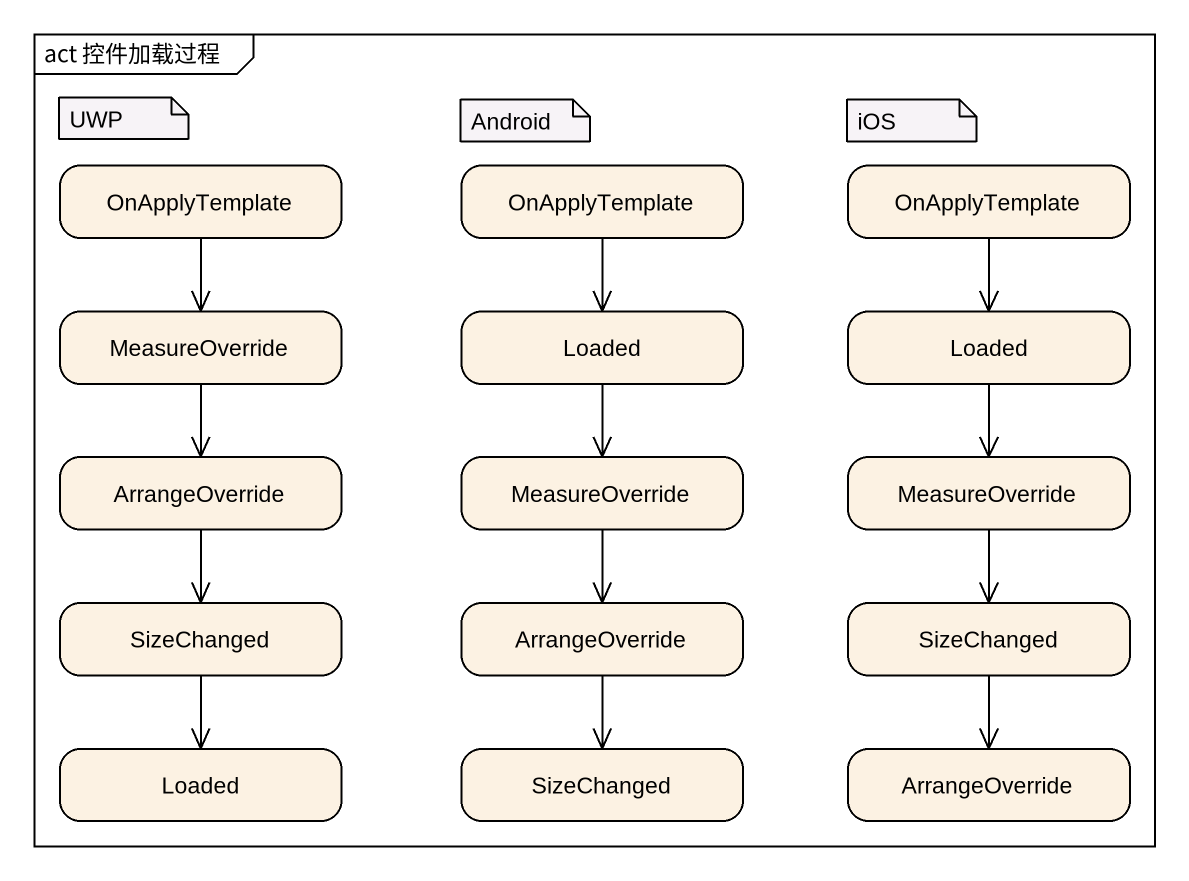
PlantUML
@startuml
mainframe act 控件加载过程
hide empty description
state OnApplyTemplate
state "OnApplyTemplate" as OnApplyTemplate_2
state "OnApplyTemplate" as OnApplyTemplate_3
state MeasureOverride
state Loaded
state "Loaded" as Loaded_2
state ArrangeOverride
state "MeasureOverride" as MeasureOverride_2
state "MeasureOverride" as MeasureOverride_3
state SizeChanged
state "ArrangeOverride" as ArrangeOverride_2
state "SizeChanged" as SizeChanged_2
state "Loaded" as Loaded_3
state "SizeChanged" as SizeChanged_3
state "ArrangeOverride" as ArrangeOverride_3
OnApplyTemplate --> MeasureOverride
OnApplyTemplate_2 --> Loaded
OnApplyTemplate_3 --> Loaded_2
MeasureOverride --> ArrangeOverride
Loaded --> MeasureOverride_2
Loaded_2 --> MeasureOverride_3
ArrangeOverride --> SizeChanged
MeasureOverride_2 --> ArrangeOverride_2
MeasureOverride_3 --> SizeChanged_2
SizeChanged --> Loaded_3
ArrangeOverride_2 --> SizeChanged_3
SizeChanged_2 --> ArrangeOverride_3
note as N1
  UWP
end note
note as N2
  Android
end note
note as N3
  iOS
end note
@enduml
